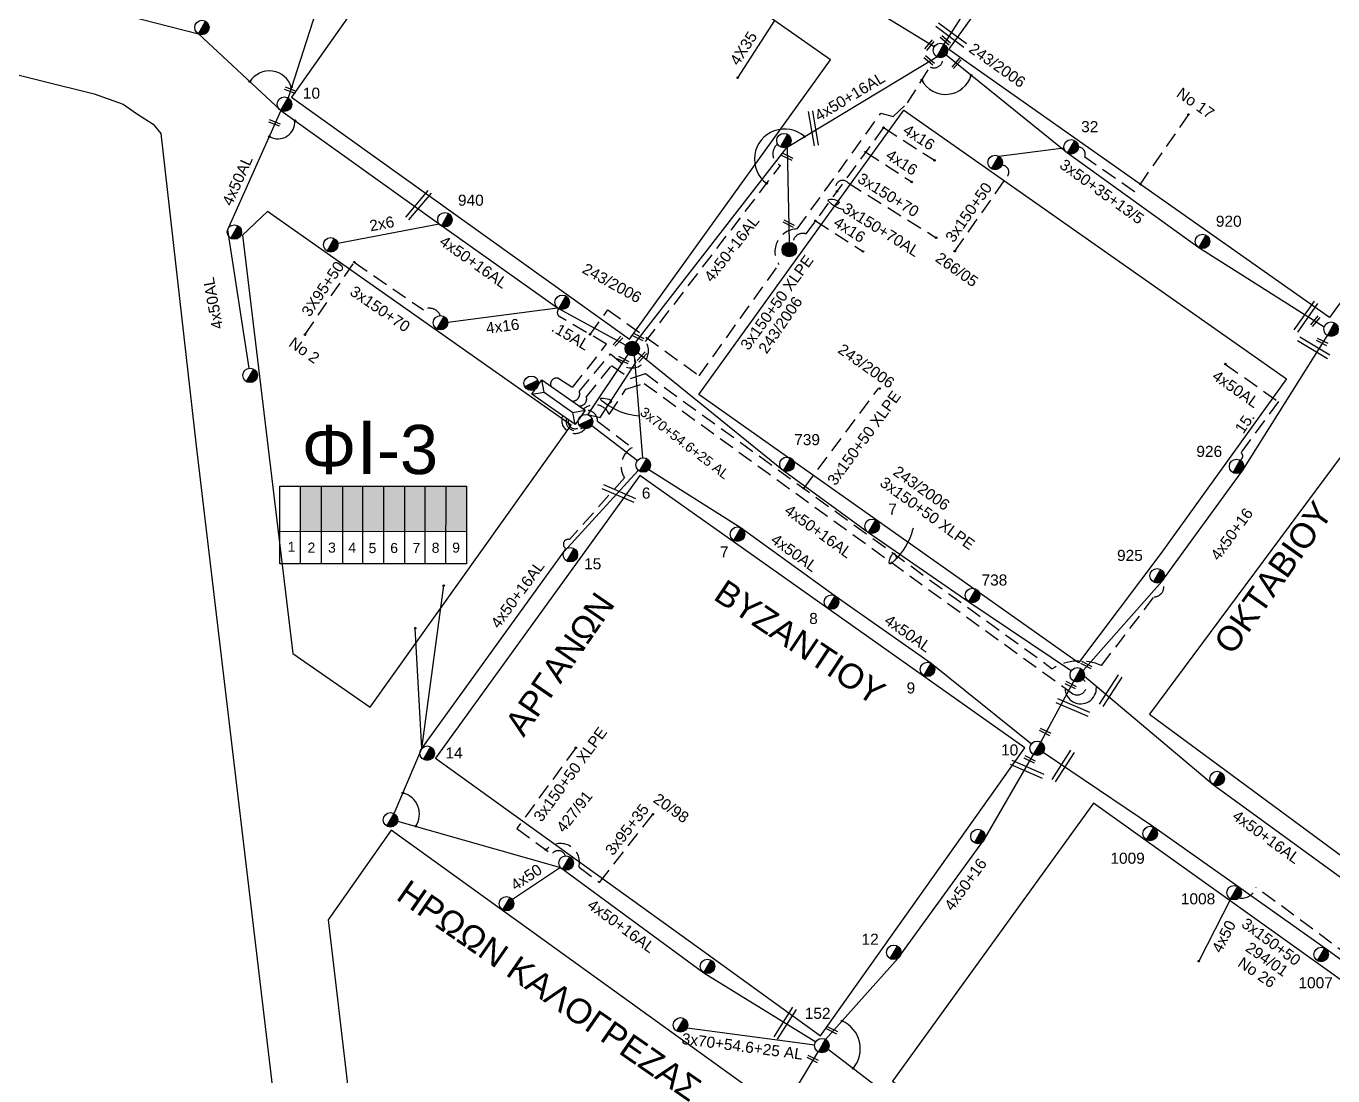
# Model space of a CAD drawing. Header units: millimetres. Extents: x 7477 to 9676, y 1828 to 2857.
# Drawn here: x 7888.9 to 8101.6, y 2042 to 2212.9 of the extents above; entities that cross this region are included whole.
import ezdxf
from ezdxf.enums import TextEntityAlignment as Align

# ---------------------------------------------------------------- set-up
doc = ezdxf.new("R2010")
doc.units = ezdxf.units.MM
doc.linetypes.add('DASHED', pattern=[19.05, 12.7, -6.35])
for name, color, linetype, lineweight in [('.15AL', 7, 'Continuous', 30), ('2x6', 7, 'SYN_LINE', 30), ('3x150+50', 7, 'Continuous', 30), ('3x150+50 XLPE', 7, 'SYN_LINE', 30), ('3x150+70', 7, 'Continuous', 30), ('3x150+70AL', 7, 'DASHED', 30), ('3x50+35+13_5', 7, 'Continuous', 30), ('3x70+54.6+25 AL', 7, 'SYN_LINE', 30), ('3x95+35', 7, 'Continuous', 30), ('3X95+50', 7, 'Continuous', 30), ('4x16', 7, 'Continuous', 30), ('4x16CU', 7, 'Continuous', 30), ('4x23+13_5', 7, 'Continuous', 30), ('4X35', 7, 'DASHED', 30), ('4x50', 7, 'Continuous', 30), ('4x50+16', 7, 'Continuous', 30), ('4x50+16AL', 7, 'Continuous', 30), ('4x50AL', 7, 'Continuous', 30), ('4x6CU', 7, 'Continuous', 30), ('text διευθύνσεων', 250, 'Continuous', 30), ('Υπόβαθρο ΔΕΗ', 7, 'Continuous', 30)]:
    doc.layers.add(name, color=color, linetype=linetype, lineweight=lineweight)
for name, color, linetype in [('Pillar OTE', 7, 'Continuous'), ('TEXT ΚΑΛΩΔΙΩΝ', 7, 'Continuous'), ('Άγνωστα', 7, 'Continuous'), ('Καλώδια ΧΤ   3x150AL+50CU', 7, 'DASHED'), ('Μηχανική τομή', 7, 'Continuous'), ('Στύλος Ξύλινος', 7, 'Continuous'), ('Στύλος Ξύλινος @ 1', 7, 'Continuous'), ('Στύλος ΦΜ', 7, 'Continuous'), ('Στύλος ΦΜ @ 1', 7, 'Continuous'), ('Συνδέσεις', 7, 'Continuous'), ('Τομή', 7, 'Continuous'), ('Υποσταθμός εναέριος 2 στύλων', 7, 'Continuous'), ('Υποσταθμός πόλεως', 7, 'Continuous')]:
    doc.layers.add(name, color=color, linetype=linetype)
doc.styles.add('arial', font='ARIAL.TTF')
doc.styles.get("Standard").update_dxf_attribs({"font": 'ARIAL.TTF'})
doc.linetypes.add('SYN_LINE', pattern='A,0.5,-0.0001,["/\\/\\/\\/",Standard,S=0.1,R=0,X=0,Y=-0.05],-0.25', length=0.7501)

# ---------------------------------------------------------------- blocks, each defined once
blk = doc.blocks.new('ΥΠΑΡΧΩΝ ΤΣΙΜΕΝΤΕΝΙΟΣ ΣΤΥΛΟΣ')
at = {"layer": 'Στύλος ΦΜ'}
blk.add_hatch(color=7, dxfattribs=at).paths.add_polyline_path([(-1.29, -2.28, 0.574793), (2.62, 0, 0.268822), (1.3, 2.27)])
at = {"layer": 'Στύλος ΦΜ', "color": 7}
blk.add_line((-1.29, -2.28), (1.3, 2.27), dxfattribs=at)
blk.add_circle((0, 0), 2.62, dxfattribs=at)
at = {"layer": 'Στύλος ΦΜ', "flags": 4}
for tag, p in [('ΑΡΙΘΜΟΣ', (-4.68, 8.05)), ('ΤΥΠΟΣ', (-4.91, 3.03))]:
    blk.add_attdef(tag, p, '', height=4, dxfattribs=at)
blk = doc.blocks.new('ΥΠΑΡΧΩΝ ΞΥΛΙΝΟΣ ΣΤΥΛΟΣ')
at = {"layer": 'Στύλος Ξύλινος'}
h = blk.add_hatch(color=7, dxfattribs=at)
h.paths.add_polyline_path([(-2.62, 0, 0.270008), (-1.29, -2.28), (1.3, 2.27, 0.576266)])
h.paths.add_polyline_path([(-1.29, -2.28, 0.574793), (2.62, 0, 0.268822), (1.3, 2.27)])
at = {"layer": 'Στύλος Ξύλινος', "color": 7}
blk.add_line((-1.29, -2.28), (1.3, 2.27), dxfattribs=at)
blk.add_circle((0, 0), 2.62, dxfattribs=at)
at = {"layer": 'Στύλος Ξύλινος', "flags": 4}
for tag, p in [('ΑΡΙΘΜΟΣ', (-4.91, 8.6)), ('ΤΥΠΟΣ', (-4.85, 3.39))]:
    blk.add_attdef(tag, p, '', height=4, dxfattribs=at)
blk = doc.blocks.new('ΥΠΟΣΤΑΘΜΟΣ ΕΝΑΕΡΙΟΣ ΕΠΙ 2 ΣΤΥΛΩΝ')
at = {"layer": 'Υποσταθμός εναέριος 2 στύλων', "linetype": 'Continuous'}
for points in [[(-11.97, -2.11, 0.574793), (-8.45, -0.07, 0.268822), (-9.64, 1.98)], [(9.68, -2.15, 0.574793), (13.19, -0.1, 0.268822), (12.01, 1.95)]]:
    blk.add_hatch(color=256, dxfattribs=at).paths.add_polyline_path(points)
for p, q in [((-11.97, -2.11), (-9.64, 1.98)), ((9.68, -2.15), (12.01, 1.95))]:
    blk.add_line(p, q, dxfattribs=at)
for centre in [(-10.81, -0.07), (10.84, -0.1)]:
    blk.add_circle(centre, 2.36, dxfattribs=at)
at = {"layer": 'Υποσταθμός πόλεως', "linetype": 'Continuous', "ltscale": 40}
blk.add_lwpolyline([(-8.57, 2.82), (8.57, 2.82), (8.57, -2.82), (-8.57, -2.82)], close=True, dxfattribs=at)
for points in [[(-5.75, 0), (-8.57, 2.82)], [(-8.57, -2.82), (-5.75, 0)], [(-5.75, 0), (5.75, 0)], [(5.75, 0), (8.57, 2.82)], [(8.57, -2.82), (5.75, 0)]]:
    blk.add_lwpolyline(points, dxfattribs=at)
at = {"layer": 'Υποσταθμός εναέριος 2 στύλων', "ltscale": 40, "flags": 1}
for tag, p in [('ΜΕΤΑΣΧΗΜΑΤΙΣΜΟΣ', (14.09, 2.51)), ('ΙΣΧΥΣ', (14.07, -0.28)), ('ΑΡΙΘΜΟΣ', (14.19, -3))]:
    blk.add_attdef(tag, p, '', height=1.8, dxfattribs=at)
blk = doc.blocks.new('ΤΟΜΗ')
at = {"layer": 'Τομή', "ltscale": 40}
for p, q in [((-5.68, 0), (17.06, 0)), ((-5.68, -2.77), (17.06, -2.77))]:
    blk.add_line(p, q, dxfattribs=at)
blk = doc.blocks.new('_ΣΥΝΔΕΣΗ')
at = {"layer": 'Συνδέσεις', "linetype": 'SYN_LINE', "ltscale": 40}
blk.add_hatch(color=256, dxfattribs=at).paths.add_polyline_path([(0.5, -0.01, 1), (-0.5, -0.01, 1)])
at = {"layer": 'Συνδέσεις'}
blk.add_circle((0, -0.01), 0.5, dxfattribs=at)
blk = doc.blocks.new('ΜΗΧΑΝΙΚΗ ΤΟΜΗ')
at = {"layer": 'Μηχανική τομή', "ltscale": 40}
for p, q in [((-1.89, 0.78), (5.69, 0.78)), ((-1.89, -0.77), (5.69, -0.77))]:
    blk.add_line(p, q, dxfattribs=at)

msp = doc.modelspace()

# ---------------------------------------------------------------- hatches: boundary and pattern name
at = {"layer": 'Καλώδια ΧΤ   3x150AL+50CU', "linetype": 'DASHED', "lineweight": -3, "ltscale": 0.2}
h = msp.add_hatch(color=151, dxfattribs=at)
h.dxf.hatch_style = 1
h.paths.add_polyline_path([(7937.02, 2138.04), (7933.58, 2138.04), (7933.58, 2130.68), (7937.02, 2130.68)])
h = msp.add_hatch(color=27, dxfattribs=at)
h.dxf.hatch_style = 1
h.paths.add_polyline_path([(7937.02, 2130.68), (7940.46, 2130.67), (7940.46, 2138.04), (7937.02, 2138.04)])
h = msp.add_hatch(color=173, dxfattribs=at)
h.dxf.hatch_style = 1
h.paths.add_polyline_path([(7943.76, 2138.04), (7940.46, 2138.04), (7940.46, 2130.67), (7943.76, 2130.67)])
h = msp.add_hatch(color=5, dxfattribs=at)
h.dxf.hatch_style = 1
h.paths.add_polyline_path([(7947.05, 2138.04), (7943.76, 2138.04), (7943.76, 2130.67), (7947.05, 2130.67)])
h = msp.add_hatch(color=62, dxfattribs=at)
h.dxf.hatch_style = 1
h.paths.add_polyline_path([(7950.44, 2138.03), (7947.14, 2138.03), (7947.14, 2130.67), (7950.44, 2130.66)])
h = msp.add_hatch(color=133, dxfattribs=at)
h.dxf.hatch_style = 1
h.paths.add_polyline_path([(7953.78, 2138.03), (7950.48, 2138.03), (7950.48, 2130.67), (7953.78, 2130.66)])
h = msp.add_hatch(color=30, dxfattribs=at)
h.dxf.hatch_style = 1
h.paths.add_polyline_path([(7957.27, 2138.04), (7953.83, 2138.04), (7953.82, 2130.68), (7957.26, 2130.68)])
h = msp.add_hatch(color=6, dxfattribs=at)
h.dxf.hatch_style = 1
h.paths.add_polyline_path([(7957.15, 2130.68), (7960.58, 2130.67), (7960.59, 2138.04), (7957.15, 2138.04)])

# ---------------------------------------------------------------- linework, layer by layer
at = {"layer": '.15AL', "color": 27, "linetype": 'DASHED', "lineweight": -3, "ltscale": 0.2}
msp.add_lwpolyline([(7977.78, 2151.85, 0.527668), (7978.96, 2153.43), (7984.05, 2159.53), (7986.64, 2157.37, 0.70702), (7989.74, 2161.55), (8011.7, 2190.22, -0.573118), (8011.22, 2193.71, -3.01107)], format="xyb", dxfattribs=at)
at = {"layer": '.15AL', "color": 151, "linetype": 'DASHED', "lineweight": -3, "ltscale": 0.2}
msp.add_lwpolyline([(7974.35, 2154.26, -0.664263), (7975.63, 2155.54), (7977.86, 2154.09), (7983.4, 2161.12), (7975.78, 2165.58, -0.505321), (7975.64, 2166.89, -1.226713)], format="xyb", dxfattribs=at)
at = {"layer": '.15AL', "color": 173, "linetype": 'DASHED', "lineweight": -3, "ltscale": 0.2}
msp.add_lwpolyline([(8092.7, 2151.77), (8086.61, 2143.49, -0.566634), (8086.5, 2142.26, 0.647148)], format="xyb", dxfattribs=at)
at = {"layer": '.15AL', "color": 5, "linetype": 'DASHED', "lineweight": -3, "ltscale": 0.2}
msp.add_lwpolyline([(7979.88, 2150.36, -0.455568), (7981.93, 2148.62), (7987.55, 2144.27, 0.435368), (7986.31, 2139.37), (7977.37, 2129.34, 0.928114), (7976.84, 2127.83, 19.907888)], format="xyb", dxfattribs=at)
at = {"layer": '.15AL', "color": 6, "linetype": 'DASHED', "lineweight": -3, "ltscale": 0.2}
msp.add_lwpolyline([(7979.88, 2147.35, -0.837666), (7976.23, 2149.49, -54.635301)], format="xyb", dxfattribs=at)
at = {"layer": '.15AL', "color": 30, "linetype": 'DASHED', "lineweight": -3, "ltscale": 0.2}
msp.add_lwpolyline([(7979.4, 2147.49, -0.772316), (7976.86, 2149.05, 0.802213)], format="xyb", dxfattribs=at)
at = {"layer": '.15AL', "color": 62, "linetype": 'DASHED', "lineweight": -3, "ltscale": 0.2}
msp.add_lwpolyline([(7979.09, 2147.74, -0.809003), (7977.18, 2148.83, 0.607398)], format="xyb", dxfattribs=at)
at = {"layer": '2x6', "color": 6, "linetype": 'SYN_LINE', "lineweight": -3, "ltscale": 15}
msp.add_lwpolyline([(7939.66, 2177.54), (7956.13, 2180.69)], dxfattribs=at)
at = {"layer": '3x150+50', "color": 151, "linetype": 'DASHED', "lineweight": -3, "ltscale": 0.2}
msp.add_lwpolyline([(8040.06, 2176.25), (8048.64, 2188.48, 0.62085), (8047.69, 2190.24, 1923.310483)], format="xyb", dxfattribs=at)
at = {"layer": '3x150+50', "color": 5, "linetype": 'DASHED', "lineweight": -3, "ltscale": 0.2}
msp.add_lwpolyline([(7973.53, 2078.81, -0.777611), (7978.91, 2076.02), (7982.23, 2073.5)], format="xyb", dxfattribs=at)
at = {"layer": '3x150+50', "color": 62, "linetype": 'DASHED', "lineweight": -3, "ltscale": 0.2}
msp.add_lwpolyline([(8066.11, 1966.74), (8073.33, 1961.66), (8078, 1968.31), (8076.38, 1969.71), (8109.07, 2015.24, -1.041054), (8112.05, 2019.6), (8128.94, 2043.26), (8089.06, 2072.74, -0.382378), (8086.32, 2070.99, -0.34661)], format="xyb", dxfattribs=at)
at = {"layer": '3x150+50 XLPE', "color": 151, "linetype": 'DASHED', "lineweight": -3, "ltscale": 0.2}
msp.add_lwpolyline([(7980.71, 2162.72), (7983.59, 2166.72), (7998.46, 2155.99), (8011.44, 2174.09, -0.599079), (8014.41, 2179.88), (8028.03, 2198.71), (8030, 2198.2), (8032.34, 2200.4), (8036.04, 2206.24, 0.600647), (8038.11, 2207.82)], format="xyb", dxfattribs=at)
at = {"layer": '3x150+50 XLPE', "color": 173, "linetype": 'DASHED', "lineweight": -3, "ltscale": 0.2}
msp.add_lwpolyline([(7978.87, 2151.08, 0.523543), (7980.12, 2152.54), (7984.18, 2157.65), (7987.3, 2155.52), (7989.7, 2156.35), (8055.92, 2108.31, -0.250065), (8063.92, 2108.8), (8072.5, 2120.01, 0.623302), (8073.73, 2122.52, 140.367568)], format="xyb", dxfattribs=at)
at = {"layer": '3x150+50 XLPE', "color": 133, "linetype": 'DASHED', "lineweight": -3, "ltscale": 0.2}
msp.add_lwpolyline([(7979.65, 2150.53, -0.529909), (7983.83, 2149.69), (7986.5, 2153.79), (7989.51, 2154.73), (8059.26, 2104.22, 0.905962), (8060.94, 2106.59, 0.052285)], format="xyb", dxfattribs=at)
at = {"layer": '3x150+50 XLPE', "color": 173, "linetype": 'DASHED', "lineweight": -3, "ltscale": 0.2}
msp.add_lwpolyline([(8015.48, 2137.65), (8027.62, 2153.91)], dxfattribs=at)
at = {"layer": '3x150+50 XLPE', "color": 5, "linetype": 'DASHED', "lineweight": -3, "ltscale": 0.2}
msp.add_lwpolyline([(7978.39, 2095.42), (7968.78, 2082.29), (7974.49, 2078.12, -0.63852), (7976.68, 2077.84, 21.251078)], format="xyb", dxfattribs=at)
at = {"layer": '3x150+70', "color": 6, "linetype": 'DASHED', "lineweight": -3, "ltscale": 0.2}
for points in [[(8020.87, 2185.98, -0.944954), (8022.68, 2187.4), (8037.02, 2178.45)], [(7942.34, 2174.47), (7953.58, 2166.71, -0.451192), (7956.33, 2165.8, 0.541534)]]:
    msp.add_lwpolyline(points, format="xyb", dxfattribs=at)
at = {"layer": '3x150+70AL', "color": 6, "linetype": 'DASHED', "lineweight": -3, "ltscale": 0.2}
msp.add_lwpolyline([(8028.46, 2196.38), (8015.82, 2179.08, 0.513739), (8013.72, 2177.54, -2.795328)], format="xyb", dxfattribs=at)
at = {"layer": '3x50+35+13_5', "color": 27, "linetype": 'Continuous', "lineweight": -3, "ltscale": 0.2}
msp.add_lwpolyline([(7966.34, 2259.26), (7984.74, 2244.65), (8000.83, 2232.78), (8016.46, 2222.02), (8036.71, 2209.55)], dxfattribs=at)
at = {"layer": '3x50+35+13_5', "color": 151, "linetype": 'Continuous', "lineweight": -3, "ltscale": 0.2}
msp.add_lwpolyline([(8100.14, 2163.91), (8079.78, 2176.82), (8058.4, 2192.21), (8038.63, 2208.19)], dxfattribs=at)
at = {"layer": '3x70+54.6+25 AL', "color": 30, "linetype": 'SYN_LINE', "lineweight": -3, "ltscale": 15}
msp.add_lwpolyline([(7951.58, 2240.68), (7937.57, 2219.81), (7931.56, 2201.2)], dxfattribs=at)
at = {"layer": '3x70+54.6+25 AL', "color": 151, "linetype": 'SYN_LINE', "lineweight": -3, "ltscale": 15}
msp.add_lwpolyline([(8047.2, 2191.72), (8057.81, 2193.09)], dxfattribs=at)
at = {"layer": '3x70+54.6+25 AL', "color": 6, "linetype": 'SYN_LINE', "lineweight": -3, "ltscale": 15}
msp.add_lwpolyline([(7980.35, 2149.64), (7986.92, 2159.45)], dxfattribs=at)
at = {"layer": '3x70+54.6+25 AL', "color": 30, "linetype": 'SYN_LINE', "lineweight": -3, "ltscale": 12}
msp.add_lwpolyline([(7980.37, 2149.67), (7982.36, 2149.2), (7988.15, 2158.16), (7987.87, 2159.28)], dxfattribs=at)
at = {"layer": '3x70+54.6+25 AL', "color": 27, "linetype": 'SYN_LINE', "lineweight": -3, "ltscale": 15}
msp.add_lwpolyline([(7996.49, 2049.84), (8017.26, 2047.11)], dxfattribs=at)
at = {"layer": '3x95+35', "color": 5, "linetype": 'DASHED', "lineweight": -3, "ltscale": 0.2}
msp.add_lwpolyline([(7982.23, 2073.5), (7990.93, 2084.61)], dxfattribs=at)
at = {"layer": '3X95+50', "color": 6, "linetype": 'DASHED', "lineweight": -3, "ltscale": 0.2}
msp.add_lwpolyline([(7934.31, 2162.67), (7942.34, 2174.47)], dxfattribs=at)
at = {"layer": '4x16', "color": 6, "linetype": 'DASHED', "lineweight": -3, "ltscale": 0.2}
for points in [[(8028.46, 2196.38), (8036.75, 2191.05)], [(8025.56, 2192.4), (8033.05, 2187.53)], [(8017.38, 2181.21), (8025.13, 2176.22)]]:
    msp.add_lwpolyline(points, dxfattribs=at)
at = {"layer": '4x16', "color": 6, "linetype": 'Continuous', "lineweight": -3, "ltscale": 0.2}
msp.add_lwpolyline([(7957.55, 2164.7), (7975.4, 2167.05)], dxfattribs=at)
at = {"layer": '4x16CU', "color": 5, "linetype": 'SYN_LINE', "lineweight": -3, "ltscale": 15}
msp.add_lwpolyline([(7953.33, 2095.34), (7956.89, 2121.82)], dxfattribs=at)
at = {"layer": '4x23+13_5', "color": 27, "linetype": 'Continuous', "lineweight": -3, "ltscale": 0.2}
msp.add_lwpolyline([(7977.89, 1988.06), (7992.83, 2006.88), (8003.16, 2021.61), (8017.82, 2045.95)], dxfattribs=at)
at = {"layer": '4X35', "color": 27, "linetype": 'SYN_LINE', "lineweight": -3, "ltscale": 10}
msp.add_lwpolyline([(8010.72, 2213.8), (8004.72, 2204.49)], dxfattribs=at)
at = {"layer": '4x50', "color": 5, "linetype": 'Continuous', "lineweight": -3, "ltscale": 0.2}
msp.add_lwpolyline([(7975.89, 2075.94), (7968.09, 2070.72)], dxfattribs=at)
at = {"layer": '4x50', "color": 62, "linetype": 'SYN_LINE', "lineweight": -3, "ltscale": 10}
msp.add_lwpolyline([(8084.92, 2070.81), (8079.74, 2060.7)], dxfattribs=at)
at = {"layer": '4x50+16', "color": 1, "linetype": 'Continuous', "lineweight": -3, "ltscale": 0.2}
msp.add_lwpolyline([(8019.03, 2047.97), (8030.85, 2061.2), (8044.9, 2080.54), (8052.87, 2094.32)], dxfattribs=at)
at = {"layer": '4x50+16AL', "color": 1, "linetype": 'Continuous', "lineweight": -3, "ltscale": 0.2}
for points in [[(8038.3, 2209.95), (8053.7, 2233.93), (8079.07, 2266.02)], [(8019.44, 2046.36), (8044.26, 2027.37), (8068.44, 2009.41), (8084.5, 1997.42), (8101.26, 1987.45)]]:
    msp.add_lwpolyline(points, dxfattribs=at)
at = {"layer": '4x50+16AL', "color": 30, "linetype": 'Continuous', "lineweight": -3, "ltscale": 0.2}
for points in [[(7889.2, 2218.81), (7916.98, 2211.64), (7930.4, 2199.15), (7956.13, 2180.69)], [(7988.51, 2159.71), (8012.16, 2140.54), (8026.02, 2130.47), (8042.35, 2119.2), (8059.02, 2107.95)]]:
    msp.add_lwpolyline(points, dxfattribs=at)
at = {"layer": '4x50+16AL', "color": 27, "linetype": 'Continuous', "lineweight": -3, "ltscale": 0.2}
msp.add_lwpolyline([(8012.79, 2193.19), (8012.79, 2193.19), (8037.13, 2207.91)], dxfattribs=at)
at = {"layer": '4x50+16AL', "color": 6, "linetype": 'Continuous', "lineweight": -3, "ltscale": 0.2}
for points in [[(7988.16, 2161.45), (8012.79, 2193.19)], [(7956.13, 2180.69), (7956.13, 2180.69), (7975.59, 2166.92), (7986.54, 2160.99)], [(7987.87, 2159.28), (7989.25, 2142.63)]]:
    msp.add_lwpolyline(points, dxfattribs=at)
at = {"layer": '4x50+16AL', "color": 173, "linetype": 'Continuous', "lineweight": -3, "ltscale": 0.2}
msp.add_lwpolyline([(8060.93, 2108.01), (8073.73, 2122.52), (8086.93, 2140.64), (8100.69, 2162.54)], dxfattribs=at)
at = {"layer": '4x50+16AL', "color": 62, "linetype": 'Continuous', "lineweight": -3, "ltscale": 0.2}
msp.add_lwpolyline([(7980.97, 2147.89), (7988.41, 2142.18)], dxfattribs=at)
at = {"layer": '4x50+16AL', "color": 5, "linetype": 'Continuous', "lineweight": -3, "ltscale": 0.2}
for points in [[(7948.81, 2084.72), (7953.33, 2095.34), (7976.43, 2127.32), (7988.55, 2140.59)], [(7949.39, 2083.51), (7975.89, 2075.94), (7999.23, 2058.82), (8017.42, 2047.58)]]:
    msp.add_lwpolyline(points, dxfattribs=at)
at = {"layer": '4x50+16AL', "color": 133, "linetype": 'Continuous', "lineweight": -3, "ltscale": 0.2}
msp.add_lwpolyline([(8061.15, 2107.07), (8082.16, 2089.4), (8103.98, 2073.53), (8121.11, 2060.23), (8141.34, 2047.16)], dxfattribs=at)
at = {"layer": '4x50AL', "color": 30, "linetype": 'Continuous', "lineweight": -3, "ltscale": 0.2}
msp.add_lwpolyline([(7930.4, 2199.15), (7921.71, 2179.74), (7925.2, 2157.21)], dxfattribs=at)
at = {"layer": '4x50AL', "color": 151, "linetype": 'DASHED', "lineweight": -3, "ltscale": 0.2}
msp.add_lwpolyline([(8078.07, 2198.5), (8069.31, 2185.91), (8061.19, 2191.57, 0.539849), (8060.16, 2193.2, -4.662478)], format="xyb", dxfattribs=at)
at = {"layer": '4x50AL', "color": 6, "linetype": 'Continuous', "lineweight": -3, "ltscale": 0.2}
for points in [[(8012.79, 2193.19), (8013.12, 2177.69)], [(8135.48, 2035.85), (8118.13, 2049.83), (8100.25, 2062.81), (8086.09, 2072.86), (8072.43, 2082.5), (8054.43, 2094.69)]]:
    msp.add_lwpolyline(points, dxfattribs=at)
at = {"layer": '4x50AL', "color": 173, "linetype": 'DASHED', "lineweight": -3, "ltscale": 0.2}
msp.add_lwpolyline([(8084.06, 2157.88), (8092.7, 2151.77)], dxfattribs=at)
at = {"layer": '4x50AL', "color": 62, "linetype": 'Continuous', "lineweight": -3, "ltscale": 0.2}
for points in [[(7990.28, 2140.74), (8005.27, 2131.21), (8020.58, 2120.18), (8036.2, 2109.22), (8052.53, 2096.09)], [(8054.04, 2096.37), (8059.43, 2106.26)]]:
    msp.add_lwpolyline(points, dxfattribs=at)
at = {"layer": '4x6CU', "color": 5, "linetype": 'SYN_LINE', "lineweight": -3, "ltscale": 15}
msp.add_lwpolyline([(7953.33, 2095.34), (7952.27, 2114.91)], dxfattribs=at)
at = {"layer": 'Pillar OTE', "lineweight": -3, "ltscale": 40}
for points in [[(7930.25, 2125.4), (7930.25, 2138.04), (7960.59, 2138.04), (7960.58, 2125.37), (7930.25, 2125.4)], [(7933.58, 2125.4), (7933.58, 2138.04)], [(7937.02, 2125.39), (7937.02, 2138.04)], [(7940.46, 2125.39), (7940.46, 2138.04)], [(7943.76, 2125.39), (7943.76, 2138.04)], [(7947.14, 2125.38), (7947.14, 2138.04)], [(7950.54, 2125.38), (7950.54, 2138.04)], [(7953.88, 2125.38), (7953.88, 2138.04)], [(7957.26, 2125.37), (7957.27, 2138.04)], [(7930.25, 2130.68), (7960.58, 2130.65)]]:
    msp.add_lwpolyline(points, dxfattribs=at)
at = {"layer": 'Άγνωστα', "linetype": 'Continuous', "ltscale": 0.2}
msp.add_arc((8060.54, 2105.14), 2.55, 180.638, 3.2429, dxfattribs=at)
at = {"layer": 'Υπόβαθρο ΔΕΗ', "lineweight": -3}
for points in [[(8134.4, 2211.39), (8101.01, 2165.49), (8101.01, 2165.49), (8039.06, 2209.08), (8072.48, 2255.42), (8072.48, 2255.42)], [(8019.81, 2207.43), (7964, 2246.56), (7932.12, 2201.34), (7987.14, 2161.96)], [(8031.78, 2199.21), (8094.03, 2155.48), (8073.57, 2127.03), (8060.18, 2109.25), (7998.39, 2152.95)], [(7928.23, 2182.71), (7924.14, 2178.88), (7932.32, 2110.8), (7944.94, 2102.06), (7977.61, 2147.94)], [(8169.15, 2101.94), (8105.73, 2146.72), (8071.76, 2100.9), (8135.67, 2053.68)], [(8051.45, 2095.42), (7988.78, 2139.74), (7955.58, 2093.72), (7998, 2063.12), (8018.19, 2048.56)], [(8062.64, 2086.42), (8029.89, 2041.18), (8092.52, 1994.97), (8125.78, 2041.3)], [(8010.35, 2037.34), (7948.32, 2082), (7938.11, 2067.45), (7944.71, 2011.12), (7976.45, 1988.55)]]:
    msp.add_lwpolyline(points, close=True, dxfattribs=at)
msp.add_lwpolyline([(7874.65, 2208.15), (7900.03, 2201.89), (7904.74, 2200.18), (7906.93, 2198.65), (7909.6, 2196.96), (7910.86, 2195.39), (7916.61, 2144.57), (7930.98, 2023.58), (7918.76, 2007.24), (7836.74, 2078)], dxfattribs=at)
for centre, radius, start, end in [((7928.53, 2201.82), 3.78, 17.5839, 147.4343), ((8038.55, 2206.14), 4.36, 207.6489, 343.2657), ((7929.91, 2197.33), 2.78, 239.704, 3.5568), ((8012.36, 2191.23), 4.91, 48.3766, 233.6861), ((7949.41, 2084.65), 3.53, 325.8425, 76.384), ((8019.74, 2046.44), 4.94, 319.6606, 66.4937)]:
    msp.add_arc(centre, radius, start, end, dxfattribs=at)
for points in [[(8021.97, 2183.04), (8021.26, 2183.2), (8019.53, 2184.7), (8021.25, 2184.22), (8020.42, 2183.6)], [(7988.74, 2149.39), (7984.23, 2150.82), (7982.5, 2152.32), (7984.22, 2151.84), (7983.4, 2151.22)], [(8033.27, 2131.17), (8031.14, 2126.95), (8029.39, 2125.48), (8030.13, 2127.1), (8030.62, 2126.19)]]:
    msp.add_spline(points, degree=3, dxfattribs=at)

# ---------------------------------------------------------------- block references
at = {"layer": 'Μηχανική τομή', "lineweight": -3, "xscale": 0.2499999999999463, "yscale": 0.2499999999999463, "zscale": 0.4999999999999997}
for p, rotation in [((8038.89, 2210.26), 139.9647023174005), ((8036.2, 2210.15), 229.4170156467401), ((8036.25, 2206.98), 139.9647023174005), ((8040.64, 2207.18), 229.4170156467401), ((7932.41, 2202.25), 159.3092697725657), ((7929.82, 2196.94), 159.3092697725657), ((8013.23, 2191.4), 153.5094046334294), ((8013.46, 2180.5), 153.5094046334294), ((8098.99, 2165.23), 229.4170156467401), ((7985.56, 2161.96), 227.7669059060319), ((7989.02, 2162.05), 153.5094046334294), ((8100.28, 2161.26), 153.5094046334294), ((7986.55, 2158.3), 153.5094046334294), ((7989.48, 2159.39), 227.7669059060319), ((8061.9, 2108.67), 153.5094046334294), ((8059.35, 2105.39), 153.5094046334294), ((8055.2, 2097.78), 153.5094046334294), ((8052.68, 2093.31), 153.5094046334294), ((8020.54, 2049.22), 153.5094046334294), ((8017.37, 2044.56), 153.5094046334294)]:
    msp.add_blockref('ΜΗΧΑΝΙΚΗ ΤΟΜΗ', p, dxfattribs=dict(at, rotation=rotation))
at = {"layer": 'Στύλος Ξύλινος @ 1', "lineweight": -3, "ltscale": 40, "xscale": 0.4499999999998181, "yscale": 0.4499999999998181, "zscale": 0.4499999999998181}
for p in [(8013.13, 2176.52), (7987.58, 2160.42)]:
    msp.add_blockref('ΥΠΑΡΧΩΝ ΞΥΛΙΝΟΣ ΣΤΥΛΟΣ', p, dxfattribs=at)
at = {"layer": 'Στύλος ΦΜ @ 1', "lineweight": -3, "ltscale": 40}
ref = msp.add_blockref('ΥΠΑΡΧΩΝ ΤΣΙΜΕΝΤΕΝΙΟΣ ΣΤΥΛΟΣ', (7917.56, 2212.67), dxfattribs=dict(at, xscale=0.4499999999998181, yscale=0.4499999999998181, zscale=0.4499999999998181))
ref.add_attrib('ΤΥΠΟΣ', '17', (7917.37, 2217.39), dxfattribs={"layer": 'Στύλος ΦΜ', "height": 1.8, "flags": 4})
for p, xscale, yscale, zscale in [((8037.71, 2208.93), 0.4499999999998181, 0.4499999999998181, 0.4499999999998181), ((8012.26, 2194.25), 0.4499999999998181, 0.4499999999998181, 0.4499999999998181), ((8046.61, 2190.7), 0.4499999999998181, 0.4499999999998181, 0.4499999999998181), ((7922.83, 2179.38), 0.4499999999998181, 0.4499999999998181, 0.4499999999998181), ((7938.51, 2177.3), 0.4499999999998181, 0.4499999999998181, 0.4499999999998181), ((7976.18, 2167.94), 0.4499999999998181, 0.4499999999998181, 0.4499999999998181), ((7956.37, 2164.62), 0.4499999999998181, 0.4499999999998181, 0.4499999999998181), ((8101.27, 2163.56), 0.4499999999998181, 0.4499999999998181, 0.4499999999998181), ((7925.39, 2156.05), 0.4499999999998181, 0.4499999999998181, 0.4499999999998181), ((8059.99, 2107.3), 0.4499999999998181, 0.4499999999998181, 0.4499999999998181), ((8082.74, 2090.43), 0.4499999999998181, 0.4499999999998181, 0.4499999999998181), ((7948.23, 2083.7), 0.449999999999818, 0.449999999999818, 0.449999999999818), ((8043.82, 2081), 0.449999999999818, 0.449999999999818, 0.449999999999818), ((7976.81, 2076.67), 0.449999999999818, 0.449999999999818, 0.449999999999818), ((7967.11, 2070.06), 0.449999999999818, 0.449999999999818, 0.449999999999818), ((7999.81, 2059.85), 0.449999999999818, 0.449999999999818, 0.449999999999818), ((7995.42, 2050.33), 0.449999999999818, 0.449999999999818, 0.449999999999818)]:
    msp.add_blockref('ΥΠΑΡΧΩΝ ΤΣΙΜΕΝΤΕΝΙΟΣ ΣΤΥΛΟΣ', p, dxfattribs=dict(at, xscale=xscale, yscale=yscale, zscale=zscale))
ref = msp.add_blockref('ΥΠΑΡΧΩΝ ΤΣΙΜΕΝΤΕΝΙΟΣ ΣΤΥΛΟΣ', (7930.98, 2200.18), dxfattribs=dict(at, xscale=0.4499999999997849, yscale=0.4499999999997849, zscale=0.4499999999997849))
ref.add_attrib('ΤΥΠΟΣ', '10', (7933.98, 2201.08), dxfattribs={"layer": 'Στύλος ΦΜ', "height": 1.8, "flags": 4})
ref = msp.add_blockref('ΥΠΑΡΧΩΝ ΤΣΙΜΕΝΤΕΝΙΟΣ ΣΤΥΛΟΣ', (8058.98, 2193.24), dxfattribs=dict(at, xscale=0.449999999999831, yscale=0.449999999999831, zscale=0.449999999999831))
ref.add_attrib('ΤΥΠΟΣ', '32', (8060.61, 2195.63), dxfattribs={"layer": 'Στύλος ΦΜ', "height": 1.8, "flags": 4})
ref = msp.add_blockref('ΥΠΑΡΧΩΝ ΤΣΙΜΕΝΤΕΝΙΟΣ ΣΤΥΛΟΣ', (7957.09, 2181.38), dxfattribs=dict(at, xscale=0.4499999999997893, yscale=0.4499999999997893, zscale=0.4499999999997893))
ref.add_attrib('ΤΥΠΟΣ', '940', (7959.21, 2183.66), dxfattribs={"layer": 'Στύλος ΦΜ', "height": 1.8, "flags": 4})
ref = msp.add_blockref('ΥΠΑΡΧΩΝ ΤΣΙΜΕΝΤΕΝΙΟΣ ΣΤΥΛΟΣ', (8080.36, 2177.85), dxfattribs=dict(at, xscale=0.4499999999998462, yscale=0.4499999999998462, zscale=0.4499999999998462))
ref.add_attrib('ΤΥΠΟΣ', '920', (8082.53, 2180.24), dxfattribs={"layer": 'Στύλος ΦΜ', "height": 1.8, "flags": 4})
ref = msp.add_blockref('ΥΠΑΡΧΩΝ ΤΣΙΜΕΝΤΕΝΙΟΣ ΣΤΥΛΟΣ', (8012.75, 2141.57), dxfattribs=dict(at, xscale=0.4499999999997971, yscale=0.4499999999997971, zscale=0.4499999999997971))
ref.add_attrib('ΤΥΠΟΣ', '739', (8013.92, 2144.69), dxfattribs={"layer": 'Στύλος ΦΜ', "height": 1.8, "flags": 4})
ref = msp.add_blockref('ΥΠΑΡΧΩΝ ΤΣΙΜΕΝΤΕΝΙΟΣ ΣΤΥΛΟΣ', (8085.91, 2141.24), dxfattribs=dict(at, xscale=0.4499999999998833, yscale=0.4499999999998833, zscale=0.4499999999998833))
ref.add_attrib('ΤΥΠΟΣ', '926', (8079.36, 2142.78), dxfattribs={"layer": 'Στύλος ΦΜ', "height": 1.8, "flags": 4})
ref = msp.add_blockref('ΥΠΑΡΧΩΝ ΤΣΙΜΕΝΤΕΝΙΟΣ ΣΤΥΛΟΣ', (7989.35, 2141.46), dxfattribs=dict(at, xscale=0.449999999999682, yscale=0.449999999999682, zscale=0.449999999999682))
ref.add_attrib('ΤΥΠΟΣ', '6', (7989.13, 2135.99), dxfattribs={"layer": 'Στύλος ΦΜ', "height": 1.8, "rotation": 360, "flags": 4})
ref = msp.add_blockref('ΥΠΑΡΧΩΝ ΤΣΙΜΕΝΤΕΝΙΟΣ ΣΤΥΛΟΣ', (8026.6, 2131.49), dxfattribs=dict(at, xscale=0.4499999999997959, yscale=0.4499999999997959, zscale=0.4499999999997959))
ref.add_attrib('ΤΥΠΟΣ', '7', (8029.24, 2133.39), dxfattribs={"layer": 'Στύλος ΦΜ', "height": 1.8, "flags": 4})
ref = msp.add_blockref('ΥΠΑΡΧΩΝ ΤΣΙΜΕΝΤΕΝΙΟΣ ΣΤΥΛΟΣ', (8004.69, 2130.19), dxfattribs=dict(at, xscale=0.4499999999997447, yscale=0.4499999999997447, zscale=0.4499999999997447))
ref.add_attrib('ΤΥΠΟΣ', '7', (8001.85, 2126.42), dxfattribs={"layer": 'Στύλος ΦΜ', "height": 1.8, "rotation": 360, "flags": 4})
ref = msp.add_blockref('ΥΠΑΡΧΩΝ ΤΣΙΜΕΝΤΕΝΙΟΣ ΣΤΥΛΟΣ', (7977.51, 2126.86), dxfattribs=dict(at, xscale=0.4499999999997791, yscale=0.4499999999997791, zscale=0.4499999999997791))
ref.add_attrib('ΤΥΠΟΣ', '15', (7979.74, 2124.48), dxfattribs={"layer": 'Στύλος ΦΜ', "height": 1.8, "flags": 4})
ref = msp.add_blockref('ΥΠΑΡΧΩΝ ΤΣΙΜΕΝΤΕΝΙΟΣ ΣΤΥΛΟΣ', (8072.98, 2123.43), dxfattribs=dict(at, xscale=0.4499999999998202, yscale=0.4499999999998202, zscale=0.4499999999998202))
ref.add_attrib('ΤΥΠΟΣ', '925', (8066.45, 2125.85), dxfattribs={"layer": 'Στύλος ΦΜ', "height": 1.8, "flags": 4})
ref = msp.add_blockref('ΥΠΑΡΧΩΝ ΤΣΙΜΕΝΤΕΝΙΟΣ ΣΤΥΛΟΣ', (8042.93, 2120.23), dxfattribs=dict(at, xscale=0.4499999999998133, yscale=0.4499999999998133, zscale=0.4499999999998133))
ref.add_attrib('ΑΡΙΘΜΟΣ', '738', (8044.4, 2121.84), dxfattribs={"layer": 'Στύλος ΦΜ', "height": 1.8, "flags": 4})
ref = msp.add_blockref('ΥΠΑΡΧΩΝ ΤΣΙΜΕΝΤΕΝΙΟΣ ΣΤΥΛΟΣ', (8020, 2119.16), dxfattribs=dict(at, xscale=0.4499999999997845, yscale=0.4499999999997845, zscale=0.4499999999997845))
ref.add_attrib('ΤΥΠΟΣ', '8', (8016.36, 2115.58), dxfattribs={"layer": 'Στύλος ΦΜ', "height": 1.8, "flags": 4})
ref = msp.add_blockref('ΥΠΑΡΧΩΝ ΤΣΙΜΕΝΤΕΝΙΟΣ ΣΤΥΛΟΣ', (8035.61, 2108.19), dxfattribs=dict(at, xscale=0.4499999999998197, yscale=0.4499999999998197, zscale=0.4499999999998197))
ref.add_attrib('ΤΥΠΟΣ', '9', (8032.21, 2104.28), dxfattribs={"layer": 'Στύλος ΦΜ', "height": 1.8, "flags": 4})
ref = msp.add_blockref('ΥΠΑΡΧΩΝ ΤΣΙΜΕΝΤΕΝΙΟΣ ΣΤΥΛΟΣ', (8053.45, 2095.35), dxfattribs=dict(at, xscale=0.4499999999998145, yscale=0.4499999999998145, zscale=0.4499999999998145))
ref.add_attrib('ΤΥΠΟΣ', '10', (8047.58, 2094.18), dxfattribs={"layer": 'Στύλος ΦΜ', "height": 1.8, "rotation": 360, "flags": 4})
ref = msp.add_blockref('ΥΠΑΡΧΩΝ ΤΣΙΜΕΝΤΕΝΙΟΣ ΣΤΥΛΟΣ', (7954.2, 2094.55), dxfattribs=dict(at, xscale=0.4499999999997752, yscale=0.4499999999997752, zscale=0.4499999999997752))
ref.add_attrib('ΤΥΠΟΣ', '14', (7957.18, 2093.7), dxfattribs={"layer": 'Στύλος ΦΜ', "height": 1.8, "flags": 4})
ref = msp.add_blockref('ΥΠΑΡΧΩΝ ΤΣΙΜΕΝΤΕΝΙΟΣ ΣΤΥΛΟΣ', (8071.84, 2081.48), dxfattribs=dict(at, xscale=0.4499999999998943, yscale=0.4499999999998943, zscale=0.4499999999998943))
ref.add_attrib('ΤΥΠΟΣ', '1009', (8065.37, 2076.56), dxfattribs={"layer": 'Στύλος ΦΜ', "height": 1.8, "flags": 4})
ref = msp.add_blockref('ΥΠΑΡΧΩΝ ΤΣΙΜΕΝΤΕΝΙΟΣ ΣΤΥΛΟΣ', (8085.5, 2071.84), dxfattribs=dict(at, xscale=0.4499999999997022, yscale=0.4499999999997022, zscale=0.4499999999997022))
ref.add_attrib('ΤΥΠΟΣ', '1008', (8076.84, 2069.95), dxfattribs={"layer": 'Στύλος ΦΜ', "height": 1.8, "rotation": 360, "flags": 4})
ref = msp.add_blockref('ΥΠΑΡΧΩΝ ΤΣΙΜΕΝΤΕΝΙΟΣ ΣΤΥΛΟΣ', (8030.13, 2062.14), dxfattribs=dict(at, xscale=0.4499999999997857, yscale=0.4499999999997857, zscale=0.4499999999997857))
ref.add_attrib('ΤΥΠΟΣ', '12', (8024.88, 2063.37), dxfattribs={"layer": 'Στύλος ΦΜ', "height": 1.8, "rotation": 360, "flags": 4})
ref = msp.add_blockref('ΥΠΑΡΧΩΝ ΤΣΙΜΕΝΤΕΝΙΟΣ ΣΤΥΛΟΣ', (8099.66, 2061.79), dxfattribs=dict(at, xscale=0.4499999999996906, yscale=0.4499999999996906, zscale=0.4499999999996906))
ref.add_attrib('ΤΥΠΟΣ', '1007', (8095.97, 2056.29), dxfattribs={"layer": 'Στύλος ΦΜ', "height": 1.8, "rotation": 360, "flags": 4})
ref = msp.add_blockref('ΥΠΑΡΧΩΝ ΤΣΙΜΕΝΤΕΝΙΟΣ ΣΤΥΛΟΣ', (8018.43, 2046.96), dxfattribs=dict(at, xscale=0.449999999999818, yscale=0.449999999999818, zscale=0.449999999999818))
ref.add_attrib('ΤΥΠΟΣ', '152', (8015.64, 2051.31), dxfattribs={"layer": 'Στύλος ΦΜ', "height": 1.8, "rotation": 360, "flags": 4})
at = {"layer": 'Συνδέσεις', "lineweight": -3, "xscale": 0.25, "yscale": 0.25, "zscale": 0.25}
for p in [(8042.72, 2204.88), (7925.34, 2203.86), (7932.13, 2202.97), (8004.72, 2204.49), (8034.69, 2204.12), (8078.07, 2198.5), (7932.69, 2197.51), (8028.46, 2196.38), (7928.51, 2194.93), (8015.62, 2194.91), (8025.56, 2192.41), (8036.75, 2191.05), (8009.45, 2187.28), (8020.87, 2185.99), (8033.05, 2187.53), (8017.38, 2181.21), (8037.02, 2178.45), (8025.13, 2176.22), (8040.06, 2176.26), (7942.34, 2174.47), (7934.31, 2162.67), (7980.71, 2162.72), (8084.06, 2157.89), (8027.81, 2153.91), (8015.48, 2137.65), (7956.89, 2121.83), (7952.27, 2114.91), (7978.39, 2095.43), (7950.24, 2088.09), (7990.93, 2084.61), (7952.33, 2082.68), (7973.53, 2078.82), (8079.74, 2060.7), (8021.71, 2050.97), (8023.51, 2043.25)]:
    msp.add_blockref('_ΣΥΝΔΕΣΗ', p, dxfattribs=at)
at = {"layer": 'Τομή', "lineweight": -3, "xscale": 0.2499999999999996, "yscale": 0.2499999999999996, "zscale": 0.2499999999999996}
for p, rotation in [((8038.52, 2212.58), 323.5006482361051), ((8016.98, 2194.8), 99.58482416217167), ((7951.62, 2182.88), 49.79241208108818), ((8098.27, 2166.57), 234.8026581643306), ((8099.48, 2159.49), 149.1176016242086), ((7986.57, 2135.9), 156.6300504608687), ((8064.39, 2103.73), 57.42728788923926), ((8060.44, 2101.08), 156.6300504608687), ((8056.64, 2091.45), 57.42728788923926), ((8053.03, 2091.01), 156.6300504608687), ((8011.41, 2049.6), 57.42728788923926)]:
    msp.add_blockref('ΤΟΜΗ', p, dxfattribs=dict(at, rotation=rotation))
at = {"layer": 'Υποσταθμός εναέριος 2 στύλων', "lineweight": -3, "xscale": 0.5, "yscale": 0.5, "zscale": 0.5, "rotation": 324.8450344597044}
msp.add_blockref('ΥΠΟΣΤΑΘΜΟΣ ΕΝΑΕΡΙΟΣ ΕΠΙ 2 ΣΤΥΛΩΝ', (7975.57, 2151.68), dxfattribs=at)

# ---------------------------------------------------------------- texts
at = {"lineweight": -3, "ltscale": 30, "char_height": 1.63, "width": 11.2573, "attachment_point": 1}
for s, insert in [('1', (7931.5, 2128.96)), ('2', (7934.74, 2128.83)), ('3', (7938.07, 2128.83)), ('4', (7941.37, 2128.83)), ('5', (7944.67, 2128.75)), ('6', (7948.19, 2128.77)), ('7', (7951.82, 2128.77)), ('8', (7954.94, 2128.8)), ('9', (7958.27, 2128.83))]:
    msp.add_mtext(s, dxfattribs=dict(at, insert=insert))
at = {"layer": 'text διευθύνσεων', "color": 7, "lineweight": -3, "ltscale": 40, "char_height": 4, "width": 94.4586, "attachment_point": 1, "style": 'arial'}
for s, insert, rotation in [('OKTABIOY', (8081.95, 2112.66), 54.6523), ('BYZANTIOY', (8002.79, 2123.04), 326.3639), ('ΑΡΓΑΝΩΝ', (7966.6, 2099.28), 55.4771), ('ΗΡΩΩΝ ΚΑΛΟΓΡΕΖΑΣ', (7951.22, 2074.17), 325.3202)]:
    msp.add_mtext(s, dxfattribs=dict(at, insert=insert, rotation=rotation))
at = {"layer": 'TEXT ΚΑΛΩΔΙΩΝ', "linetype": 'Continuous', "lineweight": -3, "ltscale": 0.2}
for s, height, rotation, p in [('4X35', 1.8, 57.2086, (8005.66, 2209.28)), ('4x50+16AL', 1.8, 31.1472, (8022.95, 2201.44)), ('4x16', 1.8, 327.2355, (8034.23, 2194.81)), ('4x16', 1.8, 326.9356, (8031.43, 2190.73)), ('4x50AL', 1.8, 65.8903, (7923.32, 2187.75)), ('3x50+35+13/5', 1.8, 324.2461, (8063.99, 2185.97)), ('3x150+70', 1.8, 328.0285, (8029.25, 2185.42)), ('3x150+50', 1.8, 54.9449, (8042.31, 2182.59)), ('3x150+70AL', 1.8, 328.0285, (8028.07, 2179.77)), ('2x6', 1.8, 10.8436, (7946.82, 2180.74)), ('4x50+16AL', 1.8, 52.2031, (8003.74, 2176.68)), ('4x16', 1.8, 327.2597, (8022.94, 2179.77)), ('4x50+16AL', 1.8, 324.7022, (7961.77, 2174.5)), ('3x150+50 XLPE', 1.8, 54.1428, (8011.1, 2167.92)), ('3X95+50', 1.8, 55.7521, (7937.21, 2170.13)), ('4x50AL', 1.8, 100.2558, (7919.34, 2167.78)), ('3x150+70', 1.8, 325.4136, (7946.55, 2166.87)), ('4x16', 1.8, 7.5029, (7966.48, 2164.06)), ('.15AL', 1.8, 329.6944, (7977.55, 2162.46)), ('3x150+50 XLPE', 1.8, 53.7663, (8025.28, 2145.85)), ('3x70+54.6+25 AL', 1.5913, 322.3633, (7996.12, 2145.03)), ('3x150+50 XLPE', 1.8, 324.0899, (8035.61, 2133.6)), ('4x50+16AL', 1.8, 323.9695, (8017.88, 2130.67)), ('4x50+16', 1.8, 53.9937, (8085.11, 2130.22)), ('4x50AL', 1.8, 324.2256, (8013.94, 2127.18)), ('4x50+16AL', 1.8, 53.7986, (7968.9, 2120.4)), ('4x50AL', 1.8, 324.9358, (8032.43, 2114.06)), ('3x150+50 XLPE', 1.8, 53.7986, (7977.47, 2091.12)), ('427/91', 1.8, 51.9296, (7978.14, 2085.06)), ('3x95+35', 1.8, 51.9296, (7986.71, 2082.14)), ('4x50+16AL', 1.8, 323.9601, (8090.75, 2080.93)), ('4x50+16', 1.8, 53.9937, (8041.79, 2073.2)), ('4x50', 1.8, 33.8225, (7970.32, 2074.38)), ('4x50+16AL', 1.8, 323.7517, (7985.8, 2066.43)), ('4x50', 1.8, 62.8338, (8083.82, 2064.72)), ('3x150+50', 1.8, 323.5201, (8091.54, 2063.86)), ('3x70+54.6+25 AL', 1.8, 352.5193, (8005.49, 2046.84))]:
    msp.add_text(s, height=height, rotation=rotation, dxfattribs=at).set_placement(p, align=Align.MIDDLE_CENTER)
at = {"layer": 'Άγνωστα', "lineweight": -3, "ltscale": 40, "char_height": 1.8, "width": 27.758, "attachment_point": 1, "style": 'arial'}
for s, insert, rotation in [('243/2006', (8043.22, 2210.28), 324.8054), ('No 17', (8077.01, 2203.03), 324.8054), ('266/05', (8037.77, 2176.22), 324.8054), ('243/2006', (7980.14, 2174.42), 330.861), ('243/2006', (8007.96, 2160.44), 55.6257), ('No 2', (7932.56, 2162.39), 324.8054), ('243/2006', (8021.9, 2161.34), 324.8054), ('4x50AL', (8082.82, 2157.03), 324.8054), ('15.', (8085.5, 2147.43), 55.6257), ('243/2006', (8030.88, 2141.46), 324.8054), ('20/98', (7991.87, 2088.17), 324.759), ('294/01', (8088.22, 2063.96), 325.1101), ('No 26', (8086.94, 2061.49), 325.9938)]:
    msp.add_mtext(s, dxfattribs=dict(at, insert=insert, rotation=rotation))
at = {"layer": 'Υπόβαθρο ΔΕΗ', "lineweight": -3, "insert": (7933.77, 2148.65), "char_height": 8, "width": 84.6573, "attachment_point": 1}
msp.add_mtext('Φ{\\H1.0833x;I}-3', dxfattribs=at)

doc.saveas('drawing.dxf')
